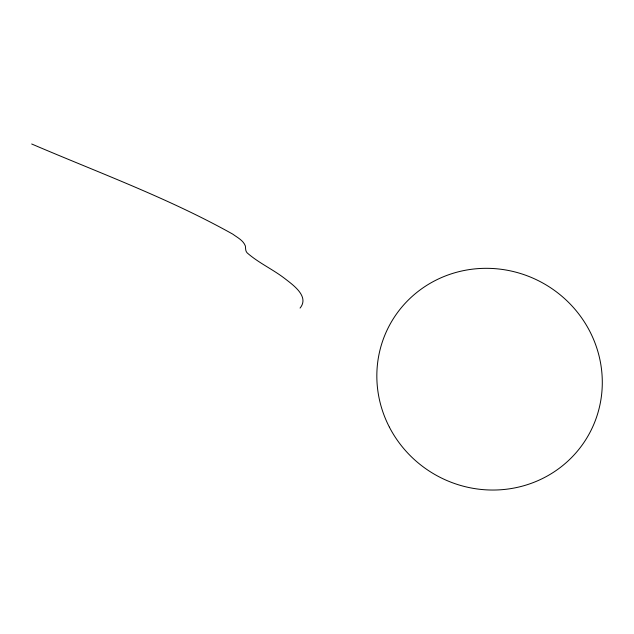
<?xml version="1.0" encoding="UTF-8"?>
<svg xmlns="http://www.w3.org/2000/svg" width="634" height="634" viewBox="0 0 634 634"><rect width="100%" height="100%" fill="white"/><g stroke="black" fill="none" stroke-linecap="round" stroke-linejoin="round"><path stroke-width="0.95" d="M300.064 308.084C309.717 296.403 292.837 284.825 284.547 278.358C272.565 269.173 258.513 262.856 247.157 252.879C245.334 251.016 245.675 248.401 245.39 246.047C243.321 240.365 237.33 237.52 232.765 234.136C168.596 198.22 99.15 172.884 31.7 143.989M389.387 427.142A113.66 109.912 30 0 0 584.437 441.747A113.66 109.912 30 0 0 494.869 268.642A113.66 109.912 30 0 0 389.387 427.142"/></g></svg>
